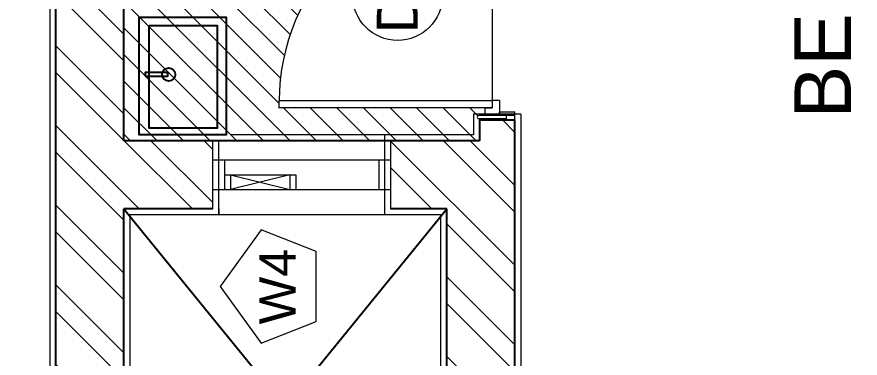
# Model space of a CAD drawing. Header units: millimetres. Extents: x 90 to 321, y 179 to 304.
# Drawn here: x 124.487 to 127.334, y 232.337 to 233.491 of the extents above; entities that cross this region are included whole.
import ezdxf

# ---------------------------------------------------------------- set-up
doc = ezdxf.new("R2010")
doc.units = ezdxf.units.MM
doc.linetypes.add('DASHED2', pattern=[9.525, 6.35, -3.175])
doc.linetypes.add('HIDDEN2', pattern=[4.7625, 3.175, -1.5875])
for name, color, linetype, lineweight in [('DOOR', 7, 'Continuous', 20), ('HATCH', 250, 'Continuous', 13), ('LEVEL', 251, 'Continuous', 13), ('NAMES', 252, 'Continuous', 15), ('PLASTER', 252, 'Continuous', 15)]:
    doc.layers.add(name, color=color, linetype=linetype, lineweight=lineweight)
doc.styles.get("Standard").update_dxf_attribs({"font": 'arial.ttf'})

msp = doc.modelspace()

# ---------------------------------------------------------------- hatches: boundary and pattern name
at = {"layer": 'HATCH'}
h = msp.add_hatch(dxfattribs=at)
h.set_pattern_fill('ANSI32', color=256, scale=0.02, angle=90)
h.set_pattern_definition([(135, (194.2038, -317.71355), (-0.13470384, -0.13470384), []), (135, (194.2038, -317.62375), (-0.13470384, -0.13470384), [])])
h.paths.add_polyline_path([(124.6186, 235.20238), (124.6186, 229.10763), (124.8486, 229.10763), (124.8486, 229.50891), (124.84893, 231.27256), (125.1486, 231.27252), (125.1486, 231.50255), (124.84865, 231.50256), (124.84865, 231.50256), (124.8486, 232.84256), (125.1486, 232.84252), (125.1486, 233.07252), (124.8486, 233.07256), (124.8486, 235.20238)])
h.paths.add_polyline_path([(124.9186, 229.07237), (124.9186, 228.95237), (126.1686, 228.9522), (126.1686, 229.14178), (126.04874, 229.14178), (126.04874, 229.11714), (126.0486, 229.0732), (126.0486, 229.0722)])
h.paths.add_polyline_path([(125.7486, 233.07243), (125.7486, 232.84243), (125.9386, 232.8424), (125.9386, 231.5024), (125.7486, 231.50243), (125.7486, 231.27243), (126.0488, 231.27238), (126.0486, 229.94214), (126.1686, 229.94214), (126.1686, 233.14269), (126.04883, 233.14269), (126.04883, 233.07238)])
h.paths.add_polyline_path([(127.2886, 229.07238), (127.2886, 229.1325), (127.1686, 229.1325), (127.1686, 229.07238), (127.1686, 228.45526), (127.2886, 228.45526), (127.2886, 228.95238), (129.7986, 228.95238), (129.7986, 229.07238)])
h.paths.add_polyline_path([(130.1686, 228.77238), (130.1686, 228.23345), (130.3986, 228.23345), (130.3986, 228.77238)])
h.paths.add_polyline_path([(130.1686, 227.23131), (130.1686, 226.76238), (130.3986, 226.76238), (130.3986, 227.23131)])
h.paths.add_polyline_path([(130.1686, 229.8466), (130.1686, 229.07238), (130.3986, 229.07238), (130.3986, 229.8466)])
h.paths.add_polyline_path([(130.1686, 232.12256), (130.1686, 231.3466), (130.3986, 231.3466), (130.3986, 232.12256)])
h.paths.add_polyline_path([(129.3986, 232.38238), (129.3986, 232.98738), (129.1686, 232.98738), (129.1686, 232.27238), (127.1686, 232.27238), (127.1686, 230.1325), (127.2886, 230.1325), (127.2886, 232.15238), (129.7986, 232.15238), (129.7986, 232.38238)])
h.paths.add_polyline_path([(129.1686, 235.20238), (129.1686, 234.48738), (129.3986, 234.48738), (129.3986, 235.20238)])
h.paths.add_polyline_path([(125.2186, 235.50238), (125.2186, 235.27251), (126.0486, 235.27238), (126.0488, 233.94269), (126.1686, 233.94269), (126.1686, 235.27238), (128.7986, 235.27238), (128.7986, 235.50238)])
at = {"layer": 'LEVEL'}
h = msp.add_hatch(dxfattribs=at)
h.set_pattern_fill('ANSI31', color=256, scale=0.02, angle=90)
h.set_pattern_definition([(135, (194.2038, -317.713555), (-0.0449012806, -0.0449012806), [])])
h.paths.add_polyline_path([(113.06788, 222.82754), (113.06788, 219.46766), (113.43788, 219.46766), (113.83788, 219.46766), (113.83788, 219.99677), (113.8663, 219.99677), (113.8663, 222.16849), (113.85369, 222.16849), (113.84495, 222.16849, -1), (113.84495, 222.18049), (113.83788, 222.18263), (113.83788, 222.82754)])
h.paths.add_polyline_path([(113.64765, 220.36096), (113.64765, 219.7347), (113.18603, 219.7347), (113.18603, 220.36096)], flags=16)
h.paths.add_polyline_path([(113.06788, 226.44754), (113.06788, 223.08766), (113.83788, 223.08766), (113.83788, 223.1076), (113.83788, 223.73257), (113.84495, 223.73471, -1), (113.84495, 223.74671), (113.8663, 223.74671), (113.8663, 225.91843), (113.84495, 225.91843, -1), (113.84495, 225.93043), (113.83788, 225.93257), (113.83788, 226.44754)])
h.paths.add_polyline_path([(113.64203, 224.02088), (113.64203, 223.39461), (113.18041, 223.39461), (113.18041, 224.02088)], flags=16)
h.paths.add_polyline_path([(129.7986, 213.49372), (129.7986, 213.53215), (129.3986, 213.53215), (129.3986, 212.92715), (129.39153, 212.92501, -1), (129.39153, 212.91301), (129.37018, 212.91301), (129.37018, 212.88301), (129.37018, 211.44129), (129.39153, 211.44129, -1), (129.39153, 211.42929), (129.3986, 211.42715), (129.3986, 210.64215), (130.1686, 210.64215), (130.1686, 213.49372)])
h.paths.add_polyline_path([(130.03662, 211.3955), (130.03662, 210.76923), (129.57501, 210.76923), (129.57501, 211.3955)], flags=16)
h.paths.add_polyline_path([(129.3986, 222.84238), (129.3986, 222.80727), (129.3986, 222.17471), (129.39153, 222.17257, -1), (129.39153, 222.16057), (129.37018, 222.16057), (129.37018, 219.98885), (129.39153, 219.98885, -0.4142136), (129.39753, 219.98285), (129.3986, 220.04727), (129.3986, 219.45215), (130.1686, 219.45215), (130.1686, 222.84238)])
h.paths.add_polyline_path([(130.03135, 220.26458), (130.03135, 219.63831), (129.56973, 219.63831), (129.56973, 220.26458)], flags=16)
h.paths.add_polyline_path([(129.7986, 226.46238), (129.3986, 226.46238), (129.3986, 225.93982), (129.39153, 225.93769, -1), (129.39153, 225.92569), (129.37018, 225.92569), (129.37018, 223.75396), (129.39153, 223.75396, -1), (129.39153, 223.74196), (129.3986, 223.73982), (129.3986, 223.07215), (130.1686, 223.07215), (130.1686, 226.46238)])
h.paths.add_polyline_path([(130.04238, 223.95483), (130.04238, 223.32856), (129.58076, 223.32856), (129.58076, 223.95483)], flags=16)
h.paths.add_polyline_path([(129.3986, 235.27238), (129.3986, 235.20238), (129.3986, 234.48738), (129.39153, 234.48524, -1), (129.39153, 234.47324), (129.37018, 234.47324), (129.37018, 233.00152), (129.38279, 233.00152), (129.39153, 233.00152, -1), (129.39153, 232.98952), (129.3986, 232.98738), (129.3986, 232.38238), (129.7986, 232.38238), (129.7986, 232.42256), (130.1686, 232.42256), (130.1686, 235.27238)])
h.paths.add_polyline_path([(130.01513, 233.18982), (130.01513, 232.56356), (129.55352, 232.56356), (129.55352, 233.18982)], flags=16)
h.paths.add_polyline_path([(129.96485, 232.87086), (129.96485, 233.17453), (129.81567, 233.17453), (129.81567, 232.87086)], flags=8)
h.paths.add_polyline_path([(129.96485, 232.59132), (129.96485, 232.88751), (129.81567, 232.88751), (129.81567, 232.59132)], flags=8)
h.paths.add_polyline_path([(129.74505, 232.87272), (129.74505, 233.19725), (129.6002, 233.19725), (129.6002, 232.87272)], flags=24)
h.paths.add_polyline_path([(129.74505, 232.63673), (129.74505, 232.84181), (129.6002, 232.84181), (129.6002, 232.63673)], flags=8)
h.paths.add_polyline_path([(129.91719, 233.29158), (129.91719, 234.39086), (129.68001, 234.39086), (129.68001, 233.29158)], flags=24)
h = msp.add_hatch(dxfattribs=at)
h.set_pattern_fill('ANSI31', color=256, scale=0.02, angle=90)
h.set_pattern_definition([(135, (194.2038, -45.77039), (-0.04490128, -0.04490128), [])])
edge = h.paths.add_edge_path()
edge.add_line((124.8486, 233.07238), (124.8486, 235.20238))
edge.add_line((124.8486, 235.20238), (126.04867, 235.2722))
edge.add_line((126.04867, 235.2722), (126.04867, 235.19256))
edge.add_line((126.04867, 235.19256), (126.04867, 233.93862))
edge.add_line((126.04867, 233.93862), (126.04761, 233.93862))
edge.add_arc((126.04761, 233.93262), 0.006, 450, 630)
edge.add_line((126.04761, 233.92662), (126.06681, 233.92662))
edge.add_line((126.06681, 233.92662), (126.06681, 233.90206))
edge.add_arc((126.06722, 233.20765), 0.69441, 450.03366, 540)
edge.add_line((125.37281, 233.20765), (125.37281, 233.18265))
edge.add_line((125.37281, 233.18265), (126.06681, 233.18265))
edge.add_line((126.06681, 233.18265), (126.06681, 233.15765))
edge.add_line((126.06681, 233.15765), (126.04761, 233.15765))
edge.add_arc((126.04761, 233.15165), 0.006, 450, 630)
edge.add_line((126.04761, 233.14565), (126.04867, 233.14565))
edge.add_line((126.04867, 233.14565), (126.04867, 233.07256))
edge.add_line((126.04867, 233.07256), (124.8486, 233.07238))

# ---------------------------------------------------------------- linework, layer by layer
for p, q in [((124.6186, 224.94896), (124.6186, 235.50256)), ((124.8486, 233.07256), (124.8486, 235.20238)), ((124.8486, 233.07256), (124.8486, 233.15256)), ((126.04883, 233.14269), (126.1686, 233.14269)), ((126.04883, 233.14269), (126.04883, 233.07238)), ((126.04883, 233.14269), (126.1686, 233.14269)), ((126.1686, 229.94178), (126.1686, 233.14269)), ((126.04883, 233.07238), (124.8486, 233.07256)), ((125.1486, 232.84252), (124.84857, 232.84256)), ((124.84865, 231.50256), (124.8486, 232.84256)), ((125.9386, 232.8424), (125.7486, 232.84243)), ((125.9386, 231.5024), (125.9386, 232.8424))]:
    msp.add_line(p, q)
at = {"linetype": 'HIDDEN2'}
for p, q in [((124.8486, 232.84256), (125.9386, 231.5024)), ((124.84865, 231.50256), (125.9386, 232.8424))]:
    msp.add_line(p, q, dxfattribs=at)
at = {"color": 2, "true_color": 0xf1eb1f}
msp.add_lwpolyline([(112.83788, 232.42256), (117.29788, 232.42256), (117.29788, 230.03722), (118.6186, 230.03722), (118.6186, 227.09688), (122.8486, 227.10789), (122.8486, 224.94896), (124.6186, 224.94896), (124.6186, 235.50256), (130.3986, 235.50238), (130.3986, 210.41215), (124.6186, 210.41215), (124.6186, 217.63754), (118.6186, 217.63754), (118.6186, 215.8581), (117.29788, 215.8581), (117.29788, 213.49372), (112.83788, 213.49372), (112.83788, 232.42256)], dxfattribs=at)
for points in [[(124.89999, 233.48959), (125.19401, 233.48959), (125.19401, 233.09212), (124.89999, 233.09212)], [(124.93398, 233.46167), (125.16331, 233.46167), (125.16331, 233.11529), (124.93398, 233.11529)], [(124.92013, 233.29008), (124.9972, 233.29008), (124.9972, 233.30342), (124.92013, 233.30342)]]:
    msp.add_lwpolyline(points, close=True)
msp.add_circle((124.99944, 233.29605), 0.02228)
at = {"layer": 'DOOR'}
for p, q in [((125.37274, 233.18321), (125.37274, 233.20821)), ((125.37274, 233.20821), (126.09174, 233.20821)), ((125.37281, 233.18265), (125.37281, 233.20765)), ((126.11674, 233.20821), (126.09174, 233.20821)), ((126.09174, 233.20821), (126.09174, 233.18321)), ((126.11674, 233.20821), (126.11674, 233.15821)), ((126.09174, 233.18321), (125.37274, 233.18321)), ((126.06674, 233.18321), (126.06674, 233.15821)), ((126.06674, 233.18321), (126.09174, 233.18321)), ((126.11674, 233.15821), (126.11674, 233.17021)), ((126.11674, 233.17021), (126.1686, 233.17021)), ((126.1686, 233.15821), (126.1686, 233.17021)), ((126.1686, 233.15821), (126.04754, 233.15821)), ((126.13851, 233.14621), (126.04754, 233.14621)), ((126.13851, 233.15821), (126.13851, 233.14621)), ((125.1486, 232.84238), (125.1486, 233.07238)), ((125.7486, 233.07238), (125.7486, 232.84238)), ((125.1486, 233.00738), (125.7486, 233.00738)), ((125.1886, 232.90738), (125.1886, 233.00738)), ((125.7086, 233.00738), (125.7086, 232.90738)), ((125.1886, 232.95738), (125.2086, 232.95738)), ((125.2086, 232.95738), (125.4086, 232.95738)), ((125.2086, 232.95738), (125.2086, 232.90738)), ((125.4086, 232.95738), (125.4086, 232.90738)), ((125.4086, 232.95738), (125.4286, 232.95738)), ((125.4286, 232.95738), (125.4286, 232.90738)), ((125.1486, 232.90738), (125.7486, 232.90738))]:
    msp.add_line(p, q, dxfattribs=at)
at = {"layer": 'DOOR', "linetype": 'HIDDEN2'}
for p, q in [((125.2086, 232.95738), (125.4086, 232.90738)), ((125.4086, 232.95738), (125.2086, 232.90738))]:
    msp.add_line(p, q, dxfattribs=at)
at = {"layer": 'DOOR', "linetype": 'DASHED2'}
msp.add_arc((126.06715, 233.20821), 0.69441, 87.97048, 180, dxfattribs=at)
at = {"layer": 'DOOR'}
msp.add_arc((126.04754, 233.15221), 0.006, 90, 270, dxfattribs=at)
at = {"layer": 'LEVEL'}
msp.add_line((126.09174, 233.87718), (126.09174, 233.20821), dxfattribs=at)
msp.add_lwpolyline([(125.17294, 232.57981), (125.31226, 232.38806), (125.49735, 232.4613), (125.49735, 232.69831), (125.31226, 232.77156)], close=True, dxfattribs=at)
msp.add_circle((125.77243, 233.56352), 0.15186, dxfattribs=at)
at = {"layer": 'PLASTER'}
for p, q in [((124.5986, 235.52238), (124.5986, 228.277)), ((126.1886, 233.16269), (126.02883, 233.16269)), ((126.02883, 233.16269), (126.02883, 233.09238)), ((126.1686, 233.14269), (126.1686, 233.16269)), ((126.1886, 233.16269), (126.1886, 229.92214)), ((126.02883, 233.09238), (125.21081, 233.09234)), ((125.72858, 233.09237), (125.7286, 232.82239)), ((125.1686, 232.8224), (125.1686, 233.07238)), ((125.9186, 232.82238), (124.86485, 232.82241)), ((124.86861, 232.82241), (124.8688, 231.52238)), ((125.1686, 232.84238), (125.1686, 232.8224)), ((125.9186, 231.52238), (125.9186, 232.82238))]:
    msp.add_line(p, q, dxfattribs=at)

# ---------------------------------------------------------------- texts
at = {"layer": 'LEVEL'}
for s, height, p in [('D3', 0.137937, (125.84011, 233.43547)), ('W4', 0.122087, (125.4281, 232.45152))]:
    msp.add_text(s, height=height, rotation=90, dxfattribs=at).set_placement(p)
at = {"layer": 'NAMES'}
msp.add_text('BEDROOM', height=0.191005, rotation=90, dxfattribs=at).set_placement((127.30296, 233.14769))

doc.saveas('drawing.dxf')
